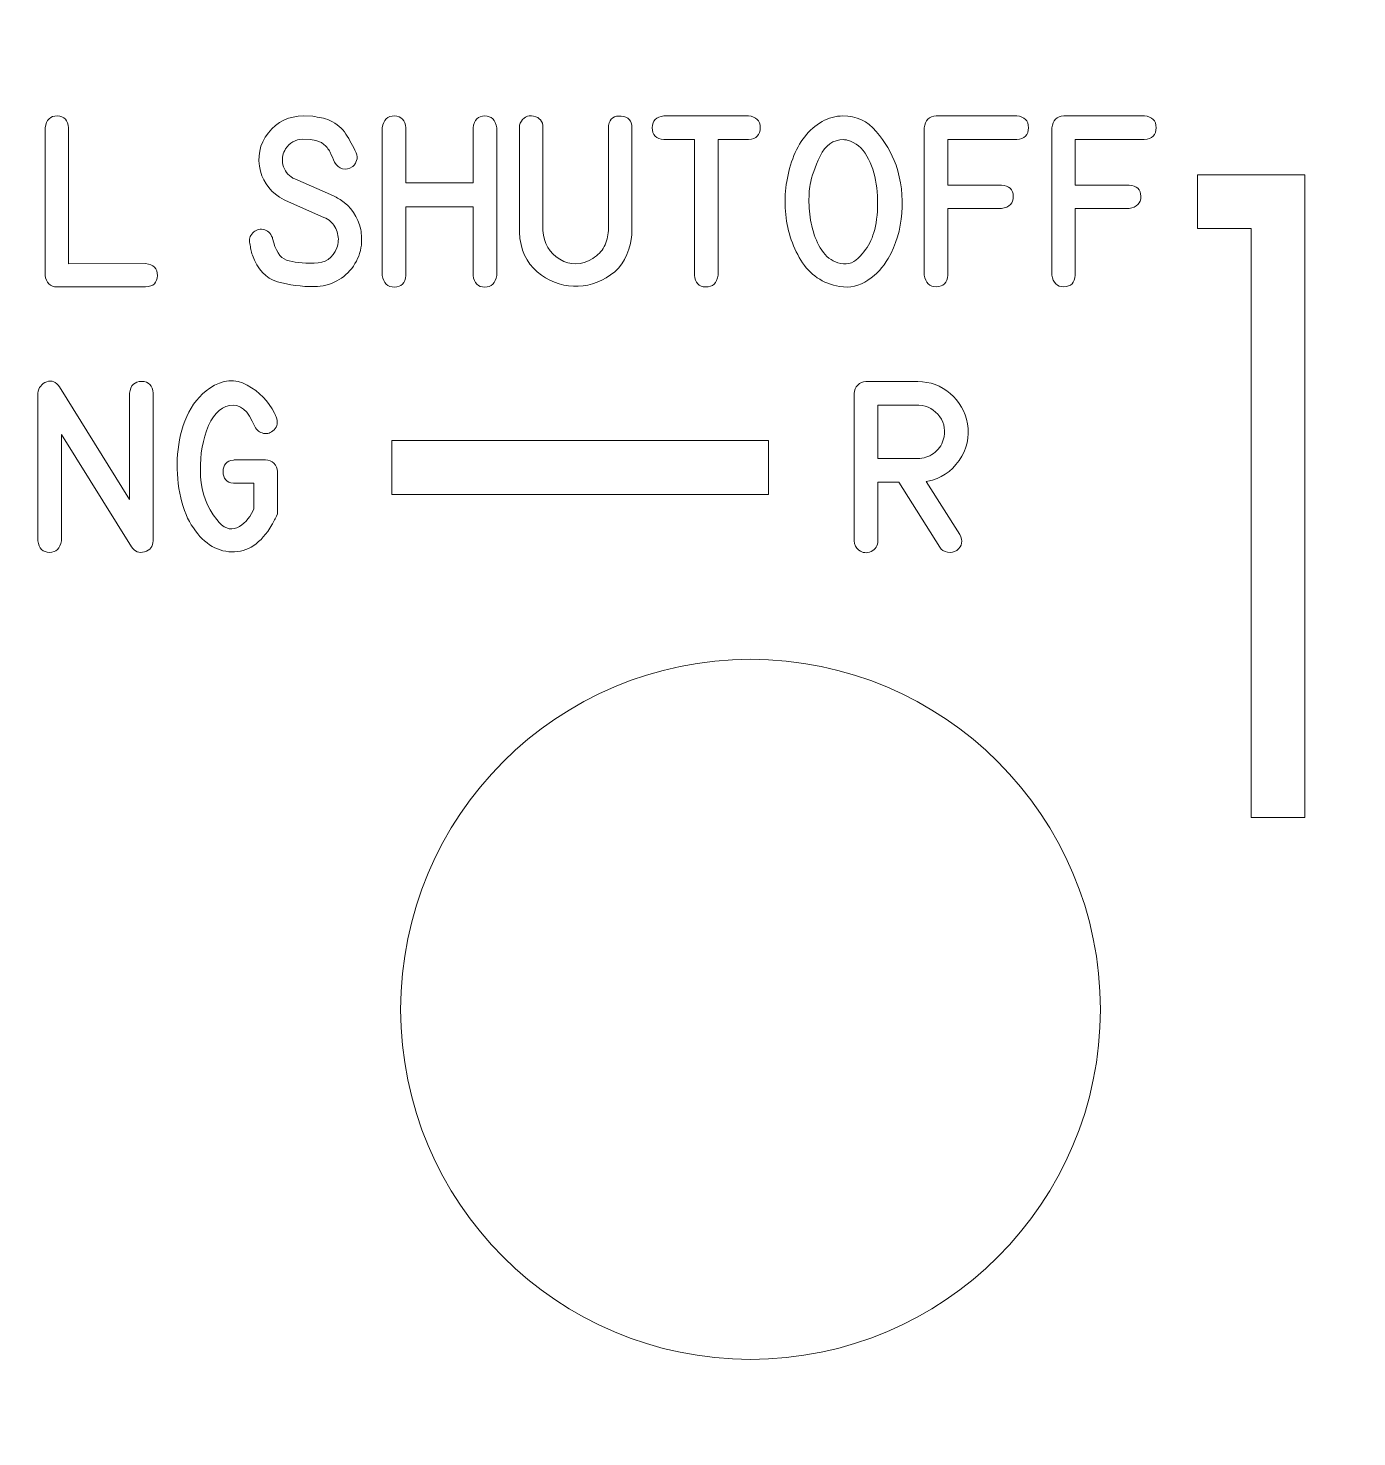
# Model space of a CAD drawing. Header units: millimetres. Extents: x -72 to 72, y -123 to 123.
# Drawn here: x -37.42 to -12.74, y 11.09 to 37.25 of the extents above; entities that cross this region are included whole.
import ezdxf

# ---------------------------------------------------------------- set-up
doc = ezdxf.new("R2010")
doc.units = ezdxf.units.MM
doc.header["$MEASUREMENT"] = 0
doc.layers.add('Layer 1', color=7, linetype='Continuous')

msp = doc.modelspace()

# ---------------------------------------------------------------- linework, layer by layer
at = {"layer": 'Layer 1', "color": 240, "lineweight": 9}
msp.add_lwpolyline([(-30.6662, 28.5863), (-23.6662, 28.5863), (-23.6662, 29.5863), (-30.6662, 29.5863), (-30.6662, 28.5863)], close=True, dxfattribs=at)
at = {"layer": 'Layer 1', "color": 250, "lineweight": 9}
msp.add_ellipse((-24, 19.025), major_axis=(0, 6.5), ratio=1, dxfattribs=at)
at = {"layer": 'Layer 1', "lineweight": 9}
msp.add_open_spline([(70.725, 123.025), (70.725, 123.025), (-70.725, 123.025), (-70.725, 123.025), (-70.725, 123.025), (-71.1231, 123.0247), (-71.5047, 122.8663), (-71.786, 122.5847), (-71.786, 122.5847), (-72.0673, 122.303), (-72.2252, 121.923), (-72.225, 121.525), (-72.225, 121.525), (-72.225, 121.525), (-72.225, 117.0375), (-72.225, 117.0375), (-72.225, 117.0375), (-72.2247, 116.6394), (-72.0664, 116.2577), (-71.7847, 115.9764), (-71.7847, 115.9764), (-71.503, 115.6951), (-71.1231, 115.5372), (-70.725, 115.5375), (-70.725, 115.5375), (-70.725, 115.5375), (-68.2625, 115.5375), (-68.2625, 115.5375), (-68.2625, 115.5375), (-66.1189, 115.5375), (-64.1381, 114.3939), (-63.0663, 112.5375), (-63.0663, 112.5375), (-61.9945, 110.6811), (-61.9945, 108.3939), (-63.0663, 106.5375), (-63.0663, 106.5375), (-64.1381, 104.6811), (-66.1189, 103.5375), (-68.2625, 103.5375), (-68.2625, 103.5375), (-68.2625, 103.5375), (-70.725, 103.5375), (-70.725, 103.5375), (-70.725, 103.5375), (-71.1231, 103.5372), (-71.5047, 103.3788), (-71.786, 103.0972), (-71.786, 103.0972), (-72.0673, 102.8155), (-72.2252, 102.4355), (-72.225, 102.0375), (-72.225, 102.0375), (-72.225, 102.0375), (-72.225, 50.3625), (-72.225, 50.3625), (-72.225, 50.3625), (-72.2247, 49.9644), (-72.0664, 49.5827), (-71.7847, 49.3014), (-71.7847, 49.3014), (-71.503, 49.0201), (-71.1231, 48.8622), (-70.725, 48.8625), (-70.725, 48.8625), (-70.725, 48.8625), (-68.2625, 48.8625), (-68.2625, 48.8625), (-68.2625, 48.8625), (-66.1189, 48.8625), (-64.1381, 47.7189), (-63.0663, 45.8625), (-63.0663, 45.8625), (-61.9945, 44.0061), (-61.9945, 41.7189), (-63.0663, 39.8625), (-63.0663, 39.8625), (-64.1381, 38.0061), (-66.1189, 36.8625), (-68.2625, 36.8625), (-68.2625, 36.8625), (-68.2625, 36.8625), (-70.725, 36.8625), (-70.725, 36.8625), (-70.725, 36.8625), (-71.1231, 36.8622), (-71.5047, 36.7038), (-71.786, 36.4222), (-71.786, 36.4222), (-72.0673, 36.1405), (-72.2252, 35.7605), (-72.225, 35.3625), (-72.225, 35.3625), (-72.225, 35.3625), (-72.225, -35.3625), (-72.225, -35.3625), (-72.225, -35.3625), (-72.2247, -35.7606), (-72.0664, -36.1423), (-71.7847, -36.4236), (-71.7847, -36.4236), (-71.503, -36.7049), (-71.1231, -36.8628), (-70.725, -36.8625), (-70.725, -36.8625), (-70.725, -36.8625), (-68.2625, -36.8625), (-68.2625, -36.8625), (-68.2625, -36.8625), (-66.1189, -36.8625), (-64.1381, -38.0061), (-63.0663, -39.8625), (-63.0663, -39.8625), (-61.9945, -41.7189), (-61.9945, -44.0061), (-63.0663, -45.8625), (-63.0663, -45.8625), (-64.1381, -47.7189), (-66.1189, -48.8625), (-68.2625, -48.8625), (-68.2625, -48.8625), (-68.2625, -48.8625), (-70.725, -48.8625), (-70.725, -48.8625), (-70.725, -48.8625), (-71.1231, -48.8628), (-71.5047, -49.0212), (-71.786, -49.3028), (-71.786, -49.3028), (-72.0673, -49.5845), (-72.2252, -49.9645), (-72.225, -50.3625), (-72.225, -50.3625), (-72.225, -50.3625), (-72.225, -102.0375), (-72.225, -102.0375), (-72.225, -102.0375), (-72.2247, -102.4356), (-72.0664, -102.8173), (-71.7847, -103.0986), (-71.7847, -103.0986), (-71.503, -103.3799), (-71.1231, -103.5378), (-70.725, -103.5375), (-70.725, -103.5375), (-70.725, -103.5375), (-68.2625, -103.5375), (-68.2625, -103.5375), (-68.2625, -103.5375), (-66.1189, -103.5375), (-64.1381, -104.6811), (-63.0663, -106.5375), (-63.0663, -106.5375), (-61.9945, -108.3939), (-61.9945, -110.6811), (-63.0663, -112.5375), (-63.0663, -112.5375), (-64.1381, -114.3939), (-66.1189, -115.5375), (-68.2625, -115.5375), (-68.2625, -115.5375), (-68.2625, -115.5375), (-70.725, -115.5375), (-70.725, -115.5375), (-70.725, -115.5375), (-71.1231, -115.5378), (-71.5047, -115.6962), (-71.786, -115.9778), (-71.786, -115.9778), (-72.0673, -116.2595), (-72.2252, -116.6395), (-72.225, -117.0375), (-72.225, -117.0375), (-72.225, -117.0375), (-72.225, -121.525), (-72.225, -121.525), (-72.225, -121.525), (-72.2247, -121.9231), (-72.0664, -122.3048), (-71.7847, -122.5861), (-71.7847, -122.5861), (-71.503, -122.8674), (-71.1231, -123.0253), (-70.725, -123.025), (-70.725, -123.025), (-70.725, -123.025), (70.725, -123.025), (70.725, -123.025), (70.725, -123.025), (71.1231, -123.0248), (71.5048, -122.8664), (71.7861, -122.5847), (71.7861, -122.5847), (72.0674, -122.3031), (72.2253, -121.9231), (72.225, -121.525), (72.225, -121.525), (72.225, -121.525), (72.225, -117.0375), (72.225, -117.0375), (72.225, -117.0375), (72.2248, -116.6395), (72.0664, -116.2578), (71.7847, -115.9765), (71.7847, -115.9765), (71.5031, -115.6952), (71.1231, -115.5373), (70.725, -115.5375), (70.725, -115.5375), (70.725, -115.5375), (68.2625, -115.5375), (68.2625, -115.5375), (68.2625, -115.5375), (66.1189, -115.5375), (64.1382, -114.3939), (63.0664, -112.5375), (63.0664, -112.5375), (61.9946, -110.6811), (61.9946, -108.3939), (63.0664, -106.5375), (63.0664, -106.5375), (64.1382, -104.6811), (66.1189, -103.5375), (68.2625, -103.5375), (68.2625, -103.5375), (68.2625, -103.5375), (70.725, -103.5375), (70.725, -103.5375), (70.725, -103.5375), (71.1231, -103.5373), (71.5048, -103.3789), (71.7861, -103.0972), (71.7861, -103.0972), (72.0674, -102.8156), (72.2253, -102.4356), (72.225, -102.0375), (72.225, -102.0375), (72.225, -102.0375), (72.225, -50.3625), (72.225, -50.3625), (72.225, -50.3625), (72.2248, -49.9645), (72.0664, -49.5828), (71.7847, -49.3015), (71.7847, -49.3015), (71.5031, -49.0202), (71.1231, -48.8623), (70.725, -48.8625), (70.725, -48.8625), (70.725, -48.8625), (68.2625, -48.8625), (68.2625, -48.8625), (68.2625, -48.8625), (66.1189, -48.8625), (64.1382, -47.7189), (63.0664, -45.8625), (63.0664, -45.8625), (61.9946, -44.0061), (61.9946, -41.7189), (63.0664, -39.8625), (63.0664, -39.8625), (64.1382, -38.0061), (66.1189, -36.8625), (68.2625, -36.8625), (68.2625, -36.8625), (68.2625, -36.8625), (70.725, -36.8625), (70.725, -36.8625), (70.725, -36.8625), (71.1231, -36.8623), (71.5048, -36.7039), (71.7861, -36.4222), (71.7861, -36.4222), (72.0674, -36.1406), (72.2253, -35.7606), (72.225, -35.3625), (72.225, -35.3625), (72.225, -35.3625), (72.225, 35.3625), (72.225, 35.3625), (72.225, 35.3625), (72.2248, 35.7605), (72.0664, 36.1422), (71.7847, 36.4235), (71.7847, 36.4235), (71.5031, 36.7048), (71.1231, 36.8627), (70.725, 36.8625), (70.725, 36.8625), (70.725, 36.8625), (68.2625, 36.8625), (68.2625, 36.8625), (68.2625, 36.8625), (66.1189, 36.8625), (64.1382, 38.0061), (63.0664, 39.8625), (63.0664, 39.8625), (61.9946, 41.7189), (61.9946, 44.0061), (63.0664, 45.8625), (63.0664, 45.8625), (64.1382, 47.7189), (66.1189, 48.8625), (68.2625, 48.8625), (68.2625, 48.8625), (68.2625, 48.8625), (70.725, 48.8625), (70.725, 48.8625), (70.725, 48.8625), (71.1231, 48.8627), (71.5048, 49.0211), (71.7861, 49.3028), (71.7861, 49.3028), (72.0674, 49.5844), (72.2253, 49.9644), (72.225, 50.3625), (72.225, 50.3625), (72.225, 50.3625), (72.225, 102.0375), (72.225, 102.0375), (72.225, 102.0375), (72.2248, 102.4355), (72.0664, 102.8172), (71.7847, 103.0985), (71.7847, 103.0985), (71.5031, 103.3798), (71.1231, 103.5377), (70.725, 103.5375), (70.725, 103.5375), (70.725, 103.5375), (68.2625, 103.5375), (68.2625, 103.5375), (68.2625, 103.5375), (66.1189, 103.5375), (64.1382, 104.6811), (63.0664, 106.5375), (63.0664, 106.5375), (61.9946, 108.3939), (61.9946, 110.6811), (63.0664, 112.5375), (63.0664, 112.5375), (64.1382, 114.3939), (66.1189, 115.5375), (68.2625, 115.5375), (68.2625, 115.5375), (68.2625, 115.5375), (70.725, 115.5375), (70.725, 115.5375), (70.725, 115.5375), (71.1231, 115.5377), (71.5048, 115.6961), (71.7861, 115.9778), (71.7861, 115.9778), (72.0674, 116.2594), (72.2253, 116.6394), (72.225, 117.0375), (72.225, 117.0375), (72.225, 117.0375), (72.225, 121.525), (72.225, 121.525), (72.225, 121.525), (72.2248, 121.923), (72.0664, 122.3047), (71.7847, 122.586), (71.7847, 122.586), (71.5031, 122.8673), (71.1231, 123.0252), (70.725, 123.025)], degree=3, knots=[0, 0, 0, 0, 0.0107527, 0.0107527, 0.0107527, 0.0107527, 0.0215054, 0.0215054, 0.0215054, 0.0215054, 0.0322581, 0.0322581, 0.0322581, 0.0322581, 0.0430108, 0.0430108, 0.0430108, 0.0430108, 0.0537634, 0.0537634, 0.0537634, 0.0537634, 0.0645161, 0.0645161, 0.0645161, 0.0645161, 0.0752688, 0.0752688, 0.0752688, 0.0752688, 0.0860215, 0.0860215, 0.0860215, 0.0860215, 0.0967742, 0.0967742, 0.0967742, 0.0967742, 0.1075269, 0.1075269, 0.1075269, 0.1075269, 0.1182796, 0.1182796, 0.1182796, 0.1182796, 0.1290323, 0.1290323, 0.1290323, 0.1290323, 0.1397849, 0.1397849, 0.1397849, 0.1397849, 0.1505376, 0.1505376, 0.1505376, 0.1505376, 0.1612903, 0.1612903, 0.1612903, 0.1612903, 0.172043, 0.172043, 0.172043, 0.172043, 0.1827957, 0.1827957, 0.1827957, 0.1827957, 0.1935484, 0.1935484, 0.1935484, 0.1935484, 0.2043011, 0.2043011, 0.2043011, 0.2043011, 0.2150538, 0.2150538, 0.2150538, 0.2150538, 0.2258065, 0.2258065, 0.2258065, 0.2258065, 0.2365591, 0.2365591, 0.2365591, 0.2365591, 0.2473118, 0.2473118, 0.2473118, 0.2473118, 0.2580645, 0.2580645, 0.2580645, 0.2580645, 0.2688172, 0.2688172, 0.2688172, 0.2688172, 0.2795699, 0.2795699, 0.2795699, 0.2795699, 0.2903226, 0.2903226, 0.2903226, 0.2903226, 0.3010753, 0.3010753, 0.3010753, 0.3010753, 0.311828, 0.311828, 0.311828, 0.311828, 0.3225806, 0.3225806, 0.3225806, 0.3225806, 0.3333333, 0.3333333, 0.3333333, 0.3333333, 0.344086, 0.344086, 0.344086, 0.344086, 0.3548387, 0.3548387, 0.3548387, 0.3548387, 0.3655914, 0.3655914, 0.3655914, 0.3655914, 0.3763441, 0.3763441, 0.3763441, 0.3763441, 0.3870968, 0.3870968, 0.3870968, 0.3870968, 0.3978495, 0.3978495, 0.3978495, 0.3978495, 0.4086022, 0.4086022, 0.4086022, 0.4086022, 0.4193548, 0.4193548, 0.4193548, 0.4193548, 0.4301075, 0.4301075, 0.4301075, 0.4301075, 0.4408602, 0.4408602, 0.4408602, 0.4408602, 0.4516129, 0.4516129, 0.4516129, 0.4516129, 0.4623656, 0.4623656, 0.4623656, 0.4623656, 0.4731183, 0.4731183, 0.4731183, 0.4731183, 0.483871, 0.483871, 0.483871, 0.483871, 0.4946237, 0.4946237, 0.4946237, 0.4946237, 0.5053763, 0.5053763, 0.5053763, 0.5053763, 0.516129, 0.516129, 0.516129, 0.516129, 0.5268817, 0.5268817, 0.5268817, 0.5268817, 0.5376344, 0.5376344, 0.5376344, 0.5376344, 0.5483871, 0.5483871, 0.5483871, 0.5483871, 0.5591398, 0.5591398, 0.5591398, 0.5591398, 0.5698925, 0.5698925, 0.5698925, 0.5698925, 0.5806452, 0.5806452, 0.5806452, 0.5806452, 0.5913978, 0.5913978, 0.5913978, 0.5913978, 0.6021505, 0.6021505, 0.6021505, 0.6021505, 0.6129032, 0.6129032, 0.6129032, 0.6129032, 0.6236559, 0.6236559, 0.6236559, 0.6236559, 0.6344086, 0.6344086, 0.6344086, 0.6344086, 0.6451613, 0.6451613, 0.6451613, 0.6451613, 0.655914, 0.655914, 0.655914, 0.655914, 0.6666667, 0.6666667, 0.6666667, 0.6666667, 0.6774194, 0.6774194, 0.6774194, 0.6774194, 0.688172, 0.688172, 0.688172, 0.688172, 0.6989247, 0.6989247, 0.6989247, 0.6989247, 0.7096774, 0.7096774, 0.7096774, 0.7096774, 0.7204301, 0.7204301, 0.7204301, 0.7204301, 0.7311828, 0.7311828, 0.7311828, 0.7311828, 0.7419355, 0.7419355, 0.7419355, 0.7419355, 0.7526882, 0.7526882, 0.7526882, 0.7526882, 0.7634409, 0.7634409, 0.7634409, 0.7634409, 0.7741935, 0.7741935, 0.7741935, 0.7741935, 0.7849462, 0.7849462, 0.7849462, 0.7849462, 0.7956989, 0.7956989, 0.7956989, 0.7956989, 0.8064516, 0.8064516, 0.8064516, 0.8064516, 0.8172043, 0.8172043, 0.8172043, 0.8172043, 0.827957, 0.827957, 0.827957, 0.827957, 0.8387097, 0.8387097, 0.8387097, 0.8387097, 0.8494624, 0.8494624, 0.8494624, 0.8494624, 0.8602151, 0.8602151, 0.8602151, 0.8602151, 0.8709677, 0.8709677, 0.8709677, 0.8709677, 0.8817204, 0.8817204, 0.8817204, 0.8817204, 0.8924731, 0.8924731, 0.8924731, 0.8924731, 0.9032258, 0.9032258, 0.9032258, 0.9032258, 0.9139785, 0.9139785, 0.9139785, 0.9139785, 0.9247312, 0.9247312, 0.9247312, 0.9247312, 0.9354839, 0.9354839, 0.9354839, 0.9354839, 0.9462366, 0.9462366, 0.9462366, 0.9462366, 0.9569892, 0.9569892, 0.9569892, 0.9569892, 0.9677419, 0.9677419, 0.9677419, 0.9677419, 0.9784946, 0.9784946, 0.9784946, 0.9784946, 1, 1, 1, 1], dxfattribs=at)
at = {"layer": 'Layer 1', "color": 240, "lineweight": 9}
for points, knots in [([(-36.8856, 32.4395), (-37.0126, 32.448), (-37.0861, 32.5194), (-37.1057, 32.6549), (-37.1057, 32.6549), (-37.1057, 32.6549), (-37.1057, 35.396), (-37.1057, 35.396), (-37.1057, 35.396), (-37.084, 35.5447), (-37.0083, 35.6177), (-36.8792, 35.6156), (-36.8792, 35.6156), (-36.7501, 35.6129), (-36.6797, 35.5394), (-36.6686, 35.396), (-36.6686, 35.396), (-36.6686, 35.396), (-36.6686, 32.8724), (-36.6686, 32.8724), (-36.6686, 32.8724), (-36.6686, 32.8724), (-35.2377, 32.8734), (-35.2377, 32.8734), (-35.2377, 32.8734), (-35.0906, 32.857), (-35.0181, 32.7829), (-35.0197, 32.6512), (-35.0197, 32.6512), (-35.0213, 32.5194), (-35.0943, 32.449), (-35.2393, 32.4395), (-35.2393, 32.4395), (-35.2393, 32.4395), (-36.8856, 32.4395), (-36.8856, 32.4395)], [0, 0, 0, 0, 0.1, 0.1, 0.1, 0.1, 0.2, 0.2, 0.2, 0.2, 0.3, 0.3, 0.3, 0.3, 0.4, 0.4, 0.4, 0.4, 0.5, 0.5, 0.5, 0.5, 0.6, 0.6, 0.6, 0.6, 0.7, 0.7, 0.7, 0.7, 0.8, 0.8, 0.8, 0.8, 1, 1, 1, 1]), ([(-31.7494, 34.1307), (-31.7494, 34.1307), (-31.7246, 34.1201), (-31.7246, 34.1201), (-31.7246, 34.1201), (-31.7246, 34.1201), (-31.6965, 34.1064), (-31.6965, 34.1064), (-31.6965, 34.1064), (-31.6965, 34.1064), (-31.6717, 34.0921), (-31.6717, 34.0921), (-31.6717, 34.0921), (-31.6648, 34.0868), (-31.6563, 34.082), (-31.6478, 34.0773), (-31.6478, 34.0773), (-31.6388, 34.0731), (-31.6304, 34.0678), (-31.6219, 34.063), (-31.6219, 34.063), (-31.4177, 33.9286), (-31.2907, 33.7423), (-31.2425, 33.5047), (-31.2425, 33.5047), (-31.224, 33.4116), (-31.2197, 33.3158), (-31.2298, 33.2179), (-31.2298, 33.2179), (-31.2467, 33.0772), (-31.2959, 32.9475), (-31.378, 32.8279), (-31.378, 32.8279), (-31.46, 32.7083), (-31.5632, 32.6163), (-31.687, 32.5512), (-31.687, 32.5512), (-31.8204, 32.4808), (-31.9585, 32.4459), (-32.1013, 32.4459), (-32.1013, 32.4459), (-32.3411, 32.4459), (-32.5697, 32.4766), (-32.7882, 32.5379), (-32.7882, 32.5379), (-33.0062, 32.5993), (-33.1618, 32.7639), (-33.2544, 33.0317), (-33.2544, 33.0317), (-33.2671, 33.066), (-33.2761, 33.101), (-33.2824, 33.137), (-33.2824, 33.137), (-33.2888, 33.1735), (-33.2962, 33.2095), (-33.3041, 33.246), (-33.3041, 33.246), (-33.3195, 33.32), (-33.3015, 33.3857), (-33.2491, 33.4428), (-33.2491, 33.4428), (-33.1972, 33.4994), (-33.1322, 33.5211), (-33.0549, 33.5079), (-33.0549, 33.5079), (-32.9729, 33.491), (-32.9163, 33.4407), (-32.884, 33.356), (-32.884, 33.356), (-32.884, 33.356), (-32.8792, 33.3417), (-32.8792, 33.3417), (-32.8792, 33.3417), (-32.83, 33.1174), (-32.7432, 32.9835), (-32.6199, 32.9401), (-32.6199, 32.9401), (-32.4961, 32.8967), (-32.3246, 32.8771), (-32.1045, 32.8814), (-32.1045, 32.8814), (-31.9018, 32.8814), (-31.7627, 32.9766), (-31.687, 33.1666), (-31.687, 33.1666), (-31.6542, 33.2513), (-31.6489, 33.3396), (-31.6717, 33.4312), (-31.6717, 33.4312), (-31.6944, 33.5222), (-31.7394, 33.5989), (-31.8066, 33.6598), (-31.8066, 33.6598), (-31.8368, 33.6857), (-31.8759, 33.7095), (-31.9246, 33.7323), (-31.9246, 33.7323), (-31.9246, 33.7323), (-32.6421, 34.0471), (-32.6421, 34.0471), (-32.6421, 34.0471), (-32.6421, 34.0471), (-32.6654, 34.0598), (-32.6654, 34.0598), (-32.6654, 34.0598), (-32.9004, 34.1836), (-33.0459, 34.3599), (-33.1025, 34.5885), (-33.1025, 34.5885), (-33.1718, 34.853), (-33.1237, 35.0901), (-32.9575, 35.3007), (-32.9575, 35.3007), (-32.7919, 35.5108), (-32.5739, 35.6161), (-32.3045, 35.6161), (-32.3045, 35.6161), (-32.3045, 35.6161), (-32.1336, 35.6113), (-32.1336, 35.6113), (-32.1336, 35.6113), (-32.0781, 35.6013), (-32.0241, 35.5912), (-31.9728, 35.5812), (-31.9728, 35.5812), (-31.9209, 35.5717), (-31.8685, 35.5547), (-31.8161, 35.5309), (-31.8161, 35.5309), (-31.6859, 35.4701), (-31.5859, 35.3859), (-31.5166, 35.2796), (-31.5166, 35.2796), (-31.4473, 35.1732), (-31.3848, 35.0578), (-31.3293, 34.934), (-31.3293, 34.934), (-31.324, 34.9224), (-31.3192, 34.9091), (-31.315, 34.8938), (-31.315, 34.8938), (-31.3039, 34.843), (-31.3092, 34.797), (-31.3309, 34.7557), (-31.3309, 34.7557), (-31.343, 34.7297), (-31.3563, 34.7102), (-31.3695, 34.6969), (-31.3695, 34.6969), (-31.3827, 34.6832), (-31.3938, 34.6742), (-31.4018, 34.6689), (-31.4018, 34.6689), (-31.4558, 34.6308), (-31.5145, 34.6192), (-31.5785, 34.635), (-31.5785, 34.635), (-31.6431, 34.6493), (-31.6918, 34.6906), (-31.7262, 34.7589), (-31.7262, 34.7589), (-31.7531, 34.8186), (-31.7817, 34.88), (-31.8119, 34.9425), (-31.8119, 34.9425), (-31.8426, 35.0049), (-31.8854, 35.0568), (-31.9399, 35.0986), (-31.9399, 35.0986), (-31.9627, 35.115), (-31.9849, 35.1272), (-32.0061, 35.1346), (-32.0061, 35.1346), (-32.0273, 35.1425), (-32.0505, 35.151), (-32.0765, 35.1605), (-32.0765, 35.1605), (-32.0765, 35.1605), (-32.177, 35.1774), (-32.177, 35.1774), (-32.177, 35.1774), (-32.177, 35.1774), (-32.3199, 35.1822), (-32.3199, 35.1822), (-32.3199, 35.1822), (-32.4585, 35.1801), (-32.5644, 35.1203), (-32.6374, 35.0023), (-32.6374, 35.0023), (-32.6871, 34.9266), (-32.7056, 34.8425), (-32.6935, 34.7493), (-32.6935, 34.7493), (-32.6792, 34.635), (-32.6252, 34.5461), (-32.5321, 34.4826), (-32.5321, 34.4826), (-32.5278, 34.48), (-32.5236, 34.4763), (-32.5183, 34.4726), (-32.5183, 34.4726), (-32.513, 34.4694), (-32.5072, 34.4657), (-32.5014, 34.4625), (-32.5014, 34.4625), (-32.5014, 34.4625), (-32.4839, 34.4551), (-32.4839, 34.4551), (-32.4839, 34.4551), (-32.4839, 34.4551), (-32.4654, 34.4472), (-32.4654, 34.4472), (-32.4654, 34.4472), (-32.4654, 34.4472), (-31.7494, 34.1307), (-31.7494, 34.1307)], [0, 0, 0, 0, 0.0181818, 0.0181818, 0.0181818, 0.0181818, 0.0363636, 0.0363636, 0.0363636, 0.0363636, 0.0545455, 0.0545455, 0.0545455, 0.0545455, 0.0727273, 0.0727273, 0.0727273, 0.0727273, 0.0909091, 0.0909091, 0.0909091, 0.0909091, 0.1090909, 0.1090909, 0.1090909, 0.1090909, 0.1272727, 0.1272727, 0.1272727, 0.1272727, 0.1454545, 0.1454545, 0.1454545, 0.1454545, 0.1636364, 0.1636364, 0.1636364, 0.1636364, 0.1818182, 0.1818182, 0.1818182, 0.1818182, 0.2, 0.2, 0.2, 0.2, 0.2181818, 0.2181818, 0.2181818, 0.2181818, 0.2363636, 0.2363636, 0.2363636, 0.2363636, 0.2545455, 0.2545455, 0.2545455, 0.2545455, 0.2727273, 0.2727273, 0.2727273, 0.2727273, 0.2909091, 0.2909091, 0.2909091, 0.2909091, 0.3090909, 0.3090909, 0.3090909, 0.3090909, 0.3272727, 0.3272727, 0.3272727, 0.3272727, 0.3454545, 0.3454545, 0.3454545, 0.3454545, 0.3636364, 0.3636364, 0.3636364, 0.3636364, 0.3818182, 0.3818182, 0.3818182, 0.3818182, 0.4, 0.4, 0.4, 0.4, 0.4181818, 0.4181818, 0.4181818, 0.4181818, 0.4363636, 0.4363636, 0.4363636, 0.4363636, 0.4545455, 0.4545455, 0.4545455, 0.4545455, 0.4727273, 0.4727273, 0.4727273, 0.4727273, 0.4909091, 0.4909091, 0.4909091, 0.4909091, 0.5090909, 0.5090909, 0.5090909, 0.5090909, 0.5272727, 0.5272727, 0.5272727, 0.5272727, 0.5454545, 0.5454545, 0.5454545, 0.5454545, 0.5636364, 0.5636364, 0.5636364, 0.5636364, 0.5818182, 0.5818182, 0.5818182, 0.5818182, 0.6, 0.6, 0.6, 0.6, 0.6181818, 0.6181818, 0.6181818, 0.6181818, 0.6363636, 0.6363636, 0.6363636, 0.6363636, 0.6545455, 0.6545455, 0.6545455, 0.6545455, 0.6727273, 0.6727273, 0.6727273, 0.6727273, 0.6909091, 0.6909091, 0.6909091, 0.6909091, 0.7090909, 0.7090909, 0.7090909, 0.7090909, 0.7272727, 0.7272727, 0.7272727, 0.7272727, 0.7454545, 0.7454545, 0.7454545, 0.7454545, 0.7636364, 0.7636364, 0.7636364, 0.7636364, 0.7818182, 0.7818182, 0.7818182, 0.7818182, 0.8, 0.8, 0.8, 0.8, 0.8181818, 0.8181818, 0.8181818, 0.8181818, 0.8363636, 0.8363636, 0.8363636, 0.8363636, 0.8545455, 0.8545455, 0.8545455, 0.8545455, 0.8727273, 0.8727273, 0.8727273, 0.8727273, 0.8909091, 0.8909091, 0.8909091, 0.8909091, 0.9090909, 0.9090909, 0.9090909, 0.9090909, 0.9272727, 0.9272727, 0.9272727, 0.9272727, 0.9454545, 0.9454545, 0.9454545, 0.9454545, 0.9636364, 0.9636364, 0.9636364, 0.9636364, 1, 1, 1, 1]), ([(-30.8409, 32.6549), (-30.8409, 32.6549), (-30.8409, 35.396), (-30.8409, 35.396), (-30.8409, 35.396), (-30.8192, 35.5447), (-30.7435, 35.6177), (-30.6144, 35.6156), (-30.6144, 35.6156), (-30.4853, 35.6129), (-30.4149, 35.5394), (-30.4038, 35.396), (-30.4038, 35.396), (-30.4038, 35.396), (-30.4038, 34.371), (-30.4038, 34.371), (-30.4038, 34.371), (-30.4038, 34.371), (-29.1555, 34.371), (-29.1555, 34.371), (-29.1555, 34.371), (-29.1555, 34.371), (-29.1555, 35.396), (-29.1555, 35.396), (-29.1555, 35.396), (-29.1338, 35.5415), (-29.0608, 35.615), (-28.9364, 35.6156), (-28.9364, 35.6156), (-28.8121, 35.6161), (-28.738, 35.5425), (-28.7152, 35.396), (-28.7152, 35.396), (-28.7152, 35.396), (-28.7152, 32.6549), (-28.7152, 32.6549), (-28.7152, 32.6549), (-28.738, 32.5094), (-28.8121, 32.4369), (-28.9364, 32.4374), (-28.9364, 32.4374), (-29.0608, 32.4379), (-29.1338, 32.5104), (-29.1555, 32.6549), (-29.1555, 32.6549), (-29.1555, 32.6549), (-29.1555, 33.9307), (-29.1555, 33.9307), (-29.1555, 33.9307), (-29.1555, 33.9307), (-30.4038, 33.9307), (-30.4038, 33.9307), (-30.4038, 33.9307), (-30.4038, 33.9307), (-30.4038, 32.6549), (-30.4038, 32.6549), (-30.4038, 32.6549), (-30.4149, 32.5125), (-30.4853, 32.44), (-30.6144, 32.4379), (-30.6144, 32.4379), (-30.7435, 32.4358), (-30.8192, 32.5083), (-30.8409, 32.6549)], [0, 0, 0, 0, 0.0588235, 0.0588235, 0.0588235, 0.0588235, 0.1176471, 0.1176471, 0.1176471, 0.1176471, 0.1764706, 0.1764706, 0.1764706, 0.1764706, 0.2352941, 0.2352941, 0.2352941, 0.2352941, 0.2941176, 0.2941176, 0.2941176, 0.2941176, 0.3529412, 0.3529412, 0.3529412, 0.3529412, 0.4117647, 0.4117647, 0.4117647, 0.4117647, 0.4705882, 0.4705882, 0.4705882, 0.4705882, 0.5294118, 0.5294118, 0.5294118, 0.5294118, 0.5882353, 0.5882353, 0.5882353, 0.5882353, 0.6470588, 0.6470588, 0.6470588, 0.6470588, 0.7058824, 0.7058824, 0.7058824, 0.7058824, 0.7647059, 0.7647059, 0.7647059, 0.7647059, 0.8235294, 0.8235294, 0.8235294, 0.8235294, 0.8823529, 0.8823529, 0.8823529, 0.8823529, 1, 1, 1, 1]), ([(-26.2043, 33.4878), (-26.2043, 33.4878), (-26.2043, 33.4566), (-26.2043, 33.4566), (-26.2043, 33.4566), (-26.2075, 33.4047), (-26.2096, 33.374), (-26.2101, 33.3634), (-26.2101, 33.3634), (-26.2535, 33.0475), (-26.3837, 32.8142), (-26.5996, 32.6634), (-26.5996, 32.6634), (-26.8155, 32.5131), (-27.0462, 32.4427), (-27.2907, 32.4527), (-27.2907, 32.4527), (-27.5357, 32.4628), (-27.7601, 32.5517), (-27.9627, 32.72), (-27.9627, 32.72), (-28.1659, 32.8888), (-28.2765, 33.1343), (-28.294, 33.4566), (-28.294, 33.4566), (-28.294, 33.4566), (-28.294, 33.4878), (-28.294, 33.4878), (-28.294, 33.4878), (-28.294, 33.4878), (-28.294, 35.3991), (-28.294, 35.3991), (-28.294, 35.3991), (-28.294, 35.4298), (-28.2882, 35.4579), (-28.2771, 35.4828), (-28.2771, 35.4828), (-28.2273, 35.5912), (-28.1448, 35.6341), (-28.0294, 35.6113), (-28.0294, 35.6113), (-27.9146, 35.5886), (-27.8569, 35.5177), (-27.8569, 35.3991), (-27.8569, 35.3991), (-27.8569, 35.3991), (-27.8569, 33.4878), (-27.8569, 33.4878), (-27.8569, 33.4878), (-27.8416, 33.2497), (-27.7368, 33.0719), (-27.5431, 32.9544), (-27.5431, 32.9544), (-27.3489, 32.8364), (-27.1452, 32.8417), (-26.9314, 32.9697), (-26.9314, 32.9697), (-26.8351, 33.0264), (-26.7647, 33.0999), (-26.7197, 33.1899), (-26.7197, 33.1899), (-26.6747, 33.2798), (-26.6483, 33.3793), (-26.6398, 33.4878), (-26.6398, 33.4878), (-26.6398, 33.4878), (-26.6398, 35.3991), (-26.6398, 35.3991), (-26.6398, 35.3991), (-26.6398, 35.4177), (-26.6388, 35.4314), (-26.6366, 35.4409), (-26.6366, 35.4409), (-26.6128, 35.5679), (-26.535, 35.6256), (-26.4028, 35.6129), (-26.4028, 35.6129), (-26.2705, 35.6008), (-26.2043, 35.5293), (-26.2043, 35.3991), (-26.2043, 35.3991), (-26.2043, 35.3991), (-26.2043, 33.4878), (-26.2043, 33.4878)], [0, 0, 0, 0, 0.0454545, 0.0454545, 0.0454545, 0.0454545, 0.0909091, 0.0909091, 0.0909091, 0.0909091, 0.1363636, 0.1363636, 0.1363636, 0.1363636, 0.1818182, 0.1818182, 0.1818182, 0.1818182, 0.2272727, 0.2272727, 0.2272727, 0.2272727, 0.2727273, 0.2727273, 0.2727273, 0.2727273, 0.3181818, 0.3181818, 0.3181818, 0.3181818, 0.3636364, 0.3636364, 0.3636364, 0.3636364, 0.4090909, 0.4090909, 0.4090909, 0.4090909, 0.4545455, 0.4545455, 0.4545455, 0.4545455, 0.5, 0.5, 0.5, 0.5, 0.5454545, 0.5454545, 0.5454545, 0.5454545, 0.5909091, 0.5909091, 0.5909091, 0.5909091, 0.6363636, 0.6363636, 0.6363636, 0.6363636, 0.6818182, 0.6818182, 0.6818182, 0.6818182, 0.7272727, 0.7272727, 0.7272727, 0.7272727, 0.7727273, 0.7727273, 0.7727273, 0.7727273, 0.8181818, 0.8181818, 0.8181818, 0.8181818, 0.8636364, 0.8636364, 0.8636364, 0.8636364, 0.9090909, 0.9090909, 0.9090909, 0.9090909, 1, 1, 1, 1]), ([(-25.0402, 32.6581), (-25.0402, 32.6581), (-25.0402, 35.179), (-25.0402, 35.179), (-25.0402, 35.179), (-25.0402, 35.179), (-25.609, 35.179), (-25.609, 35.179), (-25.609, 35.179), (-25.7535, 35.1901), (-25.826, 35.2631), (-25.8255, 35.3965), (-25.8255, 35.3965), (-25.8249, 35.5304), (-25.7524, 35.6039), (-25.609, 35.6161), (-25.609, 35.6161), (-25.609, 35.6161), (-24.0353, 35.6161), (-24.0353, 35.6161), (-24.0353, 35.6161), (-23.893, 35.605), (-23.821, 35.5314), (-23.8205, 35.3965), (-23.8205, 35.3965), (-23.8199, 35.2621), (-23.8919, 35.1891), (-24.0353, 35.179), (-24.0353, 35.179), (-24.0353, 35.179), (-24.6026, 35.179), (-24.6026, 35.179), (-24.6026, 35.179), (-24.6026, 35.179), (-24.6026, 32.6581), (-24.6026, 32.6581), (-24.6026, 32.6581), (-24.6264, 32.5115), (-24.7026, 32.439), (-24.8317, 32.4411), (-24.8317, 32.4411), (-24.9603, 32.4432), (-25.0296, 32.5157), (-25.0402, 32.6581)], [0, 0, 0, 0, 0.0833333, 0.0833333, 0.0833333, 0.0833333, 0.1666667, 0.1666667, 0.1666667, 0.1666667, 0.25, 0.25, 0.25, 0.25, 0.3333333, 0.3333333, 0.3333333, 0.3333333, 0.4166667, 0.4166667, 0.4166667, 0.4166667, 0.5, 0.5, 0.5, 0.5, 0.5833333, 0.5833333, 0.5833333, 0.5833333, 0.6666667, 0.6666667, 0.6666667, 0.6666667, 0.75, 0.75, 0.75, 0.75, 0.8333333, 0.8333333, 0.8333333, 0.8333333, 1, 1, 1, 1]), ([(-21.2958, 34.7028), (-21.2011, 34.4165), (-21.1651, 34.1196), (-21.1884, 33.8116), (-21.1884, 33.8116), (-21.2117, 33.5037), (-21.2964, 33.2227), (-21.4419, 32.9682), (-21.4419, 32.9682), (-21.534, 32.8099), (-21.6594, 32.6755), (-21.8187, 32.5649), (-21.8187, 32.5649), (-21.9779, 32.4543), (-22.1536, 32.4157), (-22.3457, 32.449), (-22.3457, 32.449), (-22.659, 32.5035), (-22.8987, 32.6671), (-23.0648, 32.9385), (-23.0648, 32.9385), (-23.2315, 33.2105), (-23.3268, 33.5132), (-23.3511, 33.8466), (-23.3511, 33.8466), (-23.3755, 34.1799), (-23.3305, 34.5043), (-23.2162, 34.8208), (-23.2162, 34.8208), (-23.1019, 35.1372), (-22.9198, 35.3669), (-22.6696, 35.5108), (-22.6696, 35.5108), (-22.5478, 35.5812), (-22.4198, 35.6161), (-22.287, 35.6161), (-22.287, 35.6161), (-22.0324, 35.6161), (-21.825, 35.5203), (-21.6636, 35.3288), (-21.6636, 35.3288), (-21.5022, 35.1367), (-21.38, 34.9282), (-21.2958, 34.7028)], [0, 0, 0, 0, 0.0833333, 0.0833333, 0.0833333, 0.0833333, 0.1666667, 0.1666667, 0.1666667, 0.1666667, 0.25, 0.25, 0.25, 0.25, 0.3333333, 0.3333333, 0.3333333, 0.3333333, 0.4166667, 0.4166667, 0.4166667, 0.4166667, 0.5, 0.5, 0.5, 0.5, 0.5833333, 0.5833333, 0.5833333, 0.5833333, 0.6666667, 0.6666667, 0.6666667, 0.6666667, 0.75, 0.75, 0.75, 0.75, 0.8333333, 0.8333333, 0.8333333, 0.8333333, 1, 1, 1, 1]), ([(-20.772, 32.6612), (-20.772, 32.6612), (-20.772, 35.396), (-20.772, 35.396), (-20.772, 35.396), (-20.7535, 35.5325), (-20.6799, 35.606), (-20.5519, 35.6161), (-20.5519, 35.6161), (-20.5519, 35.6161), (-19.0511, 35.6161), (-19.0511, 35.6161), (-19.0511, 35.6161), (-18.9077, 35.605), (-18.8358, 35.5314), (-18.8358, 35.3965), (-18.8358, 35.3965), (-18.8358, 35.2621), (-18.9088, 35.1896), (-19.0543, 35.1806), (-19.0543, 35.1806), (-19.0543, 35.1806), (-20.3365, 35.1806), (-20.3365, 35.1806), (-20.3365, 35.1806), (-20.3365, 35.1806), (-20.3365, 34.3323), (-20.3365, 34.3323), (-20.3365, 34.3323), (-20.3365, 34.3323), (-19.3364, 34.3323), (-19.3364, 34.3323), (-19.3364, 34.3323), (-19.194, 34.3223), (-19.1215, 34.2524), (-19.1194, 34.1233), (-19.1194, 34.1233), (-19.1173, 33.9942), (-19.1898, 33.9185), (-19.3364, 33.8968), (-19.3364, 33.8968), (-19.3364, 33.8968), (-20.3365, 33.8968), (-20.3365, 33.8968), (-20.3365, 33.8968), (-20.3365, 33.8968), (-20.3365, 32.6612), (-20.3365, 32.6612), (-20.3365, 32.6612), (-20.3465, 32.5189), (-20.4169, 32.4464), (-20.5466, 32.4443), (-20.5466, 32.4443), (-20.6762, 32.4422), (-20.7514, 32.5147), (-20.772, 32.6612)], [0, 0, 0, 0, 0.0666667, 0.0666667, 0.0666667, 0.0666667, 0.1333333, 0.1333333, 0.1333333, 0.1333333, 0.2, 0.2, 0.2, 0.2, 0.2666667, 0.2666667, 0.2666667, 0.2666667, 0.3333333, 0.3333333, 0.3333333, 0.3333333, 0.4, 0.4, 0.4, 0.4, 0.4666667, 0.4666667, 0.4666667, 0.4666667, 0.5333333, 0.5333333, 0.5333333, 0.5333333, 0.6, 0.6, 0.6, 0.6, 0.6666667, 0.6666667, 0.6666667, 0.6666667, 0.7333333, 0.7333333, 0.7333333, 0.7333333, 0.8, 0.8, 0.8, 0.8, 0.8666667, 0.8666667, 0.8666667, 0.8666667, 1, 1, 1, 1]), ([(-18.4019, 32.6612), (-18.4019, 32.6612), (-18.4019, 35.396), (-18.4019, 35.396), (-18.4019, 35.396), (-18.3834, 35.5325), (-18.3098, 35.606), (-18.1818, 35.6161), (-18.1818, 35.6161), (-18.1818, 35.6161), (-16.681, 35.6161), (-16.681, 35.6161), (-16.681, 35.6161), (-16.5376, 35.605), (-16.4657, 35.5314), (-16.4657, 35.3965), (-16.4657, 35.3965), (-16.4657, 35.2621), (-16.5387, 35.1896), (-16.6842, 35.1806), (-16.6842, 35.1806), (-16.6842, 35.1806), (-17.9664, 35.1806), (-17.9664, 35.1806), (-17.9664, 35.1806), (-17.9664, 35.1806), (-17.9664, 34.3323), (-17.9664, 34.3323), (-17.9664, 34.3323), (-17.9664, 34.3323), (-16.9663, 34.3323), (-16.9663, 34.3323), (-16.9663, 34.3323), (-16.8239, 34.3223), (-16.7514, 34.2524), (-16.7493, 34.1233), (-16.7493, 34.1233), (-16.7472, 33.9942), (-16.8197, 33.9185), (-16.9663, 33.8968), (-16.9663, 33.8968), (-16.9663, 33.8968), (-17.9664, 33.8968), (-17.9664, 33.8968), (-17.9664, 33.8968), (-17.9664, 33.8968), (-17.9664, 32.6612), (-17.9664, 32.6612), (-17.9664, 32.6612), (-17.9764, 32.5189), (-18.0468, 32.4464), (-18.1765, 32.4443), (-18.1765, 32.4443), (-18.3061, 32.4422), (-18.3813, 32.5147), (-18.4019, 32.6612)], [0, 0, 0, 0, 0.0666667, 0.0666667, 0.0666667, 0.0666667, 0.1333333, 0.1333333, 0.1333333, 0.1333333, 0.2, 0.2, 0.2, 0.2, 0.2666667, 0.2666667, 0.2666667, 0.2666667, 0.3333333, 0.3333333, 0.3333333, 0.3333333, 0.4, 0.4, 0.4, 0.4, 0.4666667, 0.4666667, 0.4666667, 0.4666667, 0.5333333, 0.5333333, 0.5333333, 0.5333333, 0.6, 0.6, 0.6, 0.6, 0.6666667, 0.6666667, 0.6666667, 0.6666667, 0.7333333, 0.7333333, 0.7333333, 0.7333333, 0.8, 0.8, 0.8, 0.8, 0.8666667, 0.8666667, 0.8666667, 0.8666667, 1, 1, 1, 1]), ([(-22.2743, 35.1758), (-22.4642, 35.1758), (-22.6082, 35.0737), (-22.7061, 34.8689), (-22.7061, 34.8689), (-22.804, 34.6641), (-22.8653, 34.4895), (-22.8913, 34.345), (-22.8913, 34.345), (-22.9109, 34.2392), (-22.9183, 34.1117), (-22.913, 33.9619), (-22.913, 33.9619), (-22.9077, 33.8122), (-22.886, 33.664), (-22.8479, 33.518), (-22.8479, 33.518), (-22.8098, 33.3714), (-22.7521, 33.2396), (-22.6759, 33.1227), (-22.6759, 33.1227), (-22.5992, 33.0052), (-22.4992, 32.9274), (-22.3753, 32.8893), (-22.3753, 32.8893), (-22.2303, 32.8438), (-22.1055, 32.8724), (-22.0007, 32.975), (-22.0007, 32.975), (-21.8959, 33.0782), (-21.8165, 33.1872), (-21.7626, 33.3031), (-21.7626, 33.3031), (-21.7081, 33.4222), (-21.6705, 33.5778), (-21.6504, 33.7714), (-21.6504, 33.7714), (-21.6303, 33.9646), (-21.635, 34.1577), (-21.6641, 34.3503), (-21.6641, 34.3503), (-21.6938, 34.543), (-21.7514, 34.7165), (-21.8372, 34.871), (-21.8372, 34.871), (-21.9229, 35.0256), (-22.0451, 35.124), (-22.2028, 35.1663), (-22.2028, 35.1663), (-22.2235, 35.1727), (-22.2473, 35.1758), (-22.2743, 35.1758)], [0, 0, 0, 0, 0.0714286, 0.0714286, 0.0714286, 0.0714286, 0.1428571, 0.1428571, 0.1428571, 0.1428571, 0.2142857, 0.2142857, 0.2142857, 0.2142857, 0.2857143, 0.2857143, 0.2857143, 0.2857143, 0.3571429, 0.3571429, 0.3571429, 0.3571429, 0.4285714, 0.4285714, 0.4285714, 0.4285714, 0.5, 0.5, 0.5, 0.5, 0.5714286, 0.5714286, 0.5714286, 0.5714286, 0.6428571, 0.6428571, 0.6428571, 0.6428571, 0.7142857, 0.7142857, 0.7142857, 0.7142857, 0.7857143, 0.7857143, 0.7857143, 0.7857143, 0.8571429, 0.8571429, 0.8571429, 0.8571429, 1, 1, 1, 1]), ([(-13.7, 33.5249), (-13.7, 33.5249), (-13.7, 22.5863), (-13.7, 22.5863), (-13.7, 22.5863), (-13.7, 22.5863), (-14.7, 22.5863), (-14.7, 22.5863), (-14.7, 22.5863), (-14.7, 22.5863), (-14.7, 33.5249), (-14.7, 33.5249), (-14.7, 33.5249), (-14.7, 33.5249), (-15.6945, 33.5249), (-15.6945, 33.5249), (-15.6945, 33.5249), (-15.6945, 33.5249), (-15.6945, 34.5249), (-15.6945, 34.5249), (-15.6945, 34.5249), (-15.6945, 34.5249), (-14.7, 34.5249), (-14.7, 34.5249), (-14.7, 34.5249), (-14.7, 34.5249), (-13.7, 34.5249), (-13.7, 34.5249), (-13.7, 34.5249), (-13.7, 34.5249), (-13.7, 33.5249), (-13.7, 33.5249)], [0, 0, 0, 0, 0.1111111, 0.1111111, 0.1111111, 0.1111111, 0.2222222, 0.2222222, 0.2222222, 0.2222222, 0.3333333, 0.3333333, 0.3333333, 0.3333333, 0.4444444, 0.4444444, 0.4444444, 0.4444444, 0.5555556, 0.5555556, 0.5555556, 0.5555556, 0.6666667, 0.6666667, 0.6666667, 0.6666667, 0.7777778, 0.7777778, 0.7777778, 0.7777778, 1, 1, 1, 1]), ([(-35.0997, 27.7287), (-35.0997, 27.6202), (-35.1521, 27.5514), (-35.2569, 27.5218), (-35.2569, 27.5218), (-35.3622, 27.4927), (-35.4431, 27.5234), (-35.5013, 27.6144), (-35.5013, 27.6144), (-35.5013, 27.6144), (-36.8036, 29.7025), (-36.8036, 29.7025), (-36.8036, 29.7025), (-36.8036, 29.7025), (-36.8036, 27.7287), (-36.8036, 27.7287), (-36.8036, 27.7287), (-36.8264, 27.5842), (-36.8994, 27.5117), (-37.0227, 27.5117), (-37.0227, 27.5117), (-37.1465, 27.5117), (-37.219, 27.5842), (-37.2407, 27.7287), (-37.2407, 27.7287), (-37.2407, 27.7287), (-37.2407, 30.4666), (-37.2407, 30.4666), (-37.2407, 30.4666), (-37.2254, 30.574), (-37.1703, 30.6449), (-37.0756, 30.6793), (-37.0756, 30.6793), (-36.9809, 30.7132), (-36.902, 30.6809), (-36.8391, 30.583), (-36.8391, 30.583), (-36.8391, 30.583), (-35.5368, 28.4917), (-35.5368, 28.4917), (-35.5368, 28.4917), (-35.5368, 28.4917), (-35.5368, 30.4666), (-35.5368, 30.4666), (-35.5368, 30.4666), (-35.5172, 30.6142), (-35.4421, 30.6878), (-35.3114, 30.6862), (-35.3114, 30.6862), (-35.1807, 30.6846), (-35.1103, 30.6116), (-35.0997, 30.4666), (-35.0997, 30.4666), (-35.0997, 30.4666), (-35.0997, 27.7287), (-35.0997, 27.7287)], [0, 0, 0, 0, 0.0666667, 0.0666667, 0.0666667, 0.0666667, 0.1333333, 0.1333333, 0.1333333, 0.1333333, 0.2, 0.2, 0.2, 0.2, 0.2666667, 0.2666667, 0.2666667, 0.2666667, 0.3333333, 0.3333333, 0.3333333, 0.3333333, 0.4, 0.4, 0.4, 0.4, 0.4666667, 0.4666667, 0.4666667, 0.4666667, 0.5333333, 0.5333333, 0.5333333, 0.5333333, 0.6, 0.6, 0.6, 0.6, 0.6666667, 0.6666667, 0.6666667, 0.6666667, 0.7333333, 0.7333333, 0.7333333, 0.7333333, 0.8, 0.8, 0.8, 0.8, 0.8666667, 0.8666667, 0.8666667, 0.8666667, 1, 1, 1, 1]), ([(-33.5942, 28.7939), (-33.5942, 28.7939), (-33.608, 28.7955), (-33.608, 28.7955), (-33.608, 28.7955), (-33.7345, 28.8108), (-33.7974, 28.8828), (-33.7974, 29.0109), (-33.7974, 29.0109), (-33.7974, 29.1389), (-33.7345, 29.2109), (-33.608, 29.2262), (-33.608, 29.2262), (-33.608, 29.2262), (-33.5942, 29.2294), (-33.5942, 29.2294), (-33.5942, 29.2294), (-33.5942, 29.2294), (-33.5805, 29.2294), (-33.5805, 29.2294), (-33.5805, 29.2294), (-33.5805, 29.2294), (-33.0085, 29.2294), (-33.0085, 29.2294), (-33.0085, 29.2294), (-32.9481, 29.2294), (-32.8968, 29.2082), (-32.8539, 29.1654), (-32.8539, 29.1654), (-32.8111, 29.1225), (-32.7899, 29.0707), (-32.7899, 29.0109), (-32.7899, 29.0109), (-32.7899, 29.0109), (-32.7899, 28.225), (-32.7899, 28.225), (-32.7899, 28.225), (-32.7899, 28.225), (-32.8084, 28.1848), (-32.8084, 28.1848), (-32.8084, 28.1848), (-32.8084, 28.1848), (-32.819, 28.16), (-32.819, 28.16), (-32.819, 28.16), (-32.819, 28.16), (-32.8301, 28.1367), (-32.8301, 28.1367), (-32.8301, 28.1367), (-32.8301, 28.1367), (-32.8423, 28.1134), (-32.8423, 28.1134), (-32.8423, 28.1134), (-32.8423, 28.1134), (-32.855, 28.0901), (-32.855, 28.0901), (-32.855, 28.0901), (-32.855, 28.0901), (-32.8656, 28.0668), (-32.8656, 28.0668), (-32.8656, 28.0668), (-32.8656, 28.0668), (-32.8783, 28.0435), (-32.8783, 28.0435), (-32.8783, 28.0435), (-32.8783, 28.0435), (-32.892, 28.0203), (-32.892, 28.0203), (-32.892, 28.0203), (-33.0926, 27.6795), (-33.3418, 27.5128), (-33.6392, 27.5202), (-33.6392, 27.5202), (-33.9371, 27.5281), (-34.1869, 27.6964), (-34.3896, 28.025), (-34.3896, 28.025), (-34.4859, 28.1811), (-34.5568, 28.3764), (-34.6034, 28.6119), (-34.6034, 28.6119), (-34.6499, 28.8468), (-34.6642, 29.0871), (-34.6452, 29.3326), (-34.6452, 29.3326), (-34.6267, 29.5781), (-34.5695, 29.8115), (-34.4743, 30.0332), (-34.4743, 30.0332), (-34.3785, 30.2549), (-34.2356, 30.4311), (-34.0456, 30.5613), (-34.0456, 30.5613), (-33.8075, 30.7227), (-33.5763, 30.7412), (-33.3508, 30.6179), (-33.3508, 30.6179), (-33.1254, 30.4941), (-32.9571, 30.3211), (-32.8455, 30.0978), (-32.8455, 30.0978), (-32.8455, 30.0978), (-32.8333, 30.0729), (-32.8333, 30.0729), (-32.8333, 30.0729), (-32.8333, 30.0729), (-32.8238, 30.0512), (-32.8238, 30.0512), (-32.8238, 30.0512), (-32.8238, 30.0512), (-32.8116, 30.0279), (-32.8116, 30.0279), (-32.8116, 30.0279), (-32.7762, 29.93), (-32.7899, 29.8496), (-32.8518, 29.7877), (-32.8518, 29.7877), (-32.9116, 29.7289), (-32.9767, 29.7067), (-33.0471, 29.7215), (-33.0471, 29.7215), (-33.1175, 29.7369), (-33.1714, 29.7781), (-33.2101, 29.8464), (-33.2101, 29.8464), (-33.3307, 30.1464), (-33.4863, 30.2772), (-33.6773, 30.2385), (-33.6773, 30.2385), (-33.8678, 30.2004), (-34.0107, 30.0443), (-34.106, 29.7707), (-34.106, 29.7707), (-34.1991, 29.5062), (-34.2356, 29.2215), (-34.216, 28.9172), (-34.216, 28.9172), (-34.1964, 28.6129), (-34.097, 28.3473), (-33.9181, 28.1213), (-33.9181, 28.1213), (-33.7953, 27.9631), (-33.6704, 27.9123), (-33.5429, 27.9689), (-33.5429, 27.9689), (-33.4159, 28.0261), (-33.3159, 28.1319), (-33.2424, 28.287), (-33.2424, 28.287), (-33.2424, 28.287), (-33.2254, 28.3208), (-33.2254, 28.3208), (-33.2254, 28.3208), (-33.2254, 28.3208), (-33.2254, 28.7939), (-33.2254, 28.7939), (-33.2254, 28.7939), (-33.2254, 28.7939), (-33.5942, 28.7939), (-33.5942, 28.7939)], [0, 0, 0, 0, 0.0243902, 0.0243902, 0.0243902, 0.0243902, 0.0487805, 0.0487805, 0.0487805, 0.0487805, 0.0731707, 0.0731707, 0.0731707, 0.0731707, 0.097561, 0.097561, 0.097561, 0.097561, 0.1219512, 0.1219512, 0.1219512, 0.1219512, 0.1463415, 0.1463415, 0.1463415, 0.1463415, 0.1707317, 0.1707317, 0.1707317, 0.1707317, 0.195122, 0.195122, 0.195122, 0.195122, 0.2195122, 0.2195122, 0.2195122, 0.2195122, 0.2439024, 0.2439024, 0.2439024, 0.2439024, 0.2682927, 0.2682927, 0.2682927, 0.2682927, 0.2926829, 0.2926829, 0.2926829, 0.2926829, 0.3170732, 0.3170732, 0.3170732, 0.3170732, 0.3414634, 0.3414634, 0.3414634, 0.3414634, 0.3658537, 0.3658537, 0.3658537, 0.3658537, 0.3902439, 0.3902439, 0.3902439, 0.3902439, 0.4146341, 0.4146341, 0.4146341, 0.4146341, 0.4390244, 0.4390244, 0.4390244, 0.4390244, 0.4634146, 0.4634146, 0.4634146, 0.4634146, 0.4878049, 0.4878049, 0.4878049, 0.4878049, 0.5121951, 0.5121951, 0.5121951, 0.5121951, 0.5365854, 0.5365854, 0.5365854, 0.5365854, 0.5609756, 0.5609756, 0.5609756, 0.5609756, 0.5853659, 0.5853659, 0.5853659, 0.5853659, 0.6097561, 0.6097561, 0.6097561, 0.6097561, 0.6341463, 0.6341463, 0.6341463, 0.6341463, 0.6585366, 0.6585366, 0.6585366, 0.6585366, 0.6829268, 0.6829268, 0.6829268, 0.6829268, 0.7073171, 0.7073171, 0.7073171, 0.7073171, 0.7317073, 0.7317073, 0.7317073, 0.7317073, 0.7560976, 0.7560976, 0.7560976, 0.7560976, 0.7804878, 0.7804878, 0.7804878, 0.7804878, 0.804878, 0.804878, 0.804878, 0.804878, 0.8292683, 0.8292683, 0.8292683, 0.8292683, 0.8536585, 0.8536585, 0.8536585, 0.8536585, 0.8780488, 0.8780488, 0.8780488, 0.8780488, 0.902439, 0.902439, 0.902439, 0.902439, 0.9268293, 0.9268293, 0.9268293, 0.9268293, 0.9512195, 0.9512195, 0.9512195, 0.9512195, 1, 1, 1, 1]), ([(-20.1142, 27.8433), (-20.048, 27.7263), (-20.0666, 27.6284), (-20.1697, 27.5485), (-20.1697, 27.5485), (-20.2195, 27.5136), (-20.2766, 27.5014), (-20.3412, 27.5131), (-20.3412, 27.5131), (-20.4058, 27.5242), (-20.4528, 27.5564), (-20.483, 27.6088), (-20.483, 27.6088), (-20.483, 27.6088), (-21.2471, 28.8169), (-21.2471, 28.8169), (-21.2471, 28.8169), (-21.2471, 28.8169), (-21.635, 28.8169), (-21.635, 28.8169), (-21.635, 28.8169), (-21.635, 28.8169), (-21.635, 27.7252), (-21.635, 27.7252), (-21.635, 27.7252), (-21.635, 27.6353), (-21.6758, 27.5707), (-21.7572, 27.5305), (-21.7572, 27.5305), (-21.8393, 27.4908), (-21.9155, 27.4982), (-21.9869, 27.5533), (-21.9869, 27.5533), (-22.0435, 27.5956), (-22.0721, 27.6528), (-22.0721, 27.7252), (-22.0721, 27.7252), (-22.0721, 27.7252), (-22.0721, 30.4647), (-22.0721, 30.4647), (-22.0721, 30.4647), (-22.0721, 30.5245), (-22.0509, 30.5759), (-22.0091, 30.6182), (-22.0091, 30.6182), (-21.9673, 30.6605), (-21.916, 30.6817), (-21.8551, 30.6817), (-21.8551, 30.6817), (-21.8551, 30.6817), (-20.8926, 30.6817), (-20.8926, 30.6817), (-20.8926, 30.6817), (-20.6608, 30.6817), (-20.4597, 30.6081), (-20.2893, 30.461), (-20.2893, 30.461), (-20.1189, 30.3134), (-20.0126, 30.1266), (-19.9713, 29.9001), (-19.9713, 29.9001), (-19.9279, 29.6572), (-19.9792, 29.4302), (-20.1258, 29.2191), (-20.1258, 29.2191), (-20.2719, 29.0074), (-20.4661, 28.8794), (-20.7079, 28.8339), (-20.7079, 28.8339), (-20.7079, 28.8339), (-20.7375, 28.8291), (-20.7375, 28.8291), (-20.7375, 28.8291), (-20.7375, 28.8291), (-20.1142, 27.8433), (-20.1142, 27.8433)], [0, 0, 0, 0, 0.05, 0.05, 0.05, 0.05, 0.1, 0.1, 0.1, 0.1, 0.15, 0.15, 0.15, 0.15, 0.2, 0.2, 0.2, 0.2, 0.25, 0.25, 0.25, 0.25, 0.3, 0.3, 0.3, 0.3, 0.35, 0.35, 0.35, 0.35, 0.4, 0.4, 0.4, 0.4, 0.45, 0.45, 0.45, 0.45, 0.5, 0.5, 0.5, 0.5, 0.55, 0.55, 0.55, 0.55, 0.6, 0.6, 0.6, 0.6, 0.65, 0.65, 0.65, 0.65, 0.7, 0.7, 0.7, 0.7, 0.75, 0.75, 0.75, 0.75, 0.8, 0.8, 0.8, 0.8, 0.85, 0.85, 0.85, 0.85, 0.9, 0.9, 0.9, 0.9, 1, 1, 1, 1]), ([(-20.8926, 29.2524), (-20.7868, 29.2524), (-20.6894, 29.2842), (-20.6, 29.3487), (-20.6, 29.3487), (-20.5105, 29.4128), (-20.4507, 29.4964), (-20.4195, 29.5996), (-20.4195, 29.5996), (-20.3708, 29.7588), (-20.3931, 29.9028), (-20.4862, 30.0314), (-20.4862, 30.0314), (-20.5793, 30.1599), (-20.7074, 30.2309), (-20.8704, 30.2446), (-20.8704, 30.2446), (-20.8704, 30.2446), (-21.635, 30.2446), (-21.635, 30.2446), (-21.635, 30.2446), (-21.635, 30.2446), (-21.635, 29.2524), (-21.635, 29.2524), (-21.635, 29.2524), (-21.635, 29.2524), (-20.8926, 29.2524), (-20.8926, 29.2524)], [0, 0, 0, 0, 0.125, 0.125, 0.125, 0.125, 0.25, 0.25, 0.25, 0.25, 0.375, 0.375, 0.375, 0.375, 0.5, 0.5, 0.5, 0.5, 0.625, 0.625, 0.625, 0.625, 0.75, 0.75, 0.75, 0.75, 1, 1, 1, 1])]:
    msp.add_open_spline(points, degree=3, knots=knots, dxfattribs=at)

doc.saveas('drawing.dxf')
